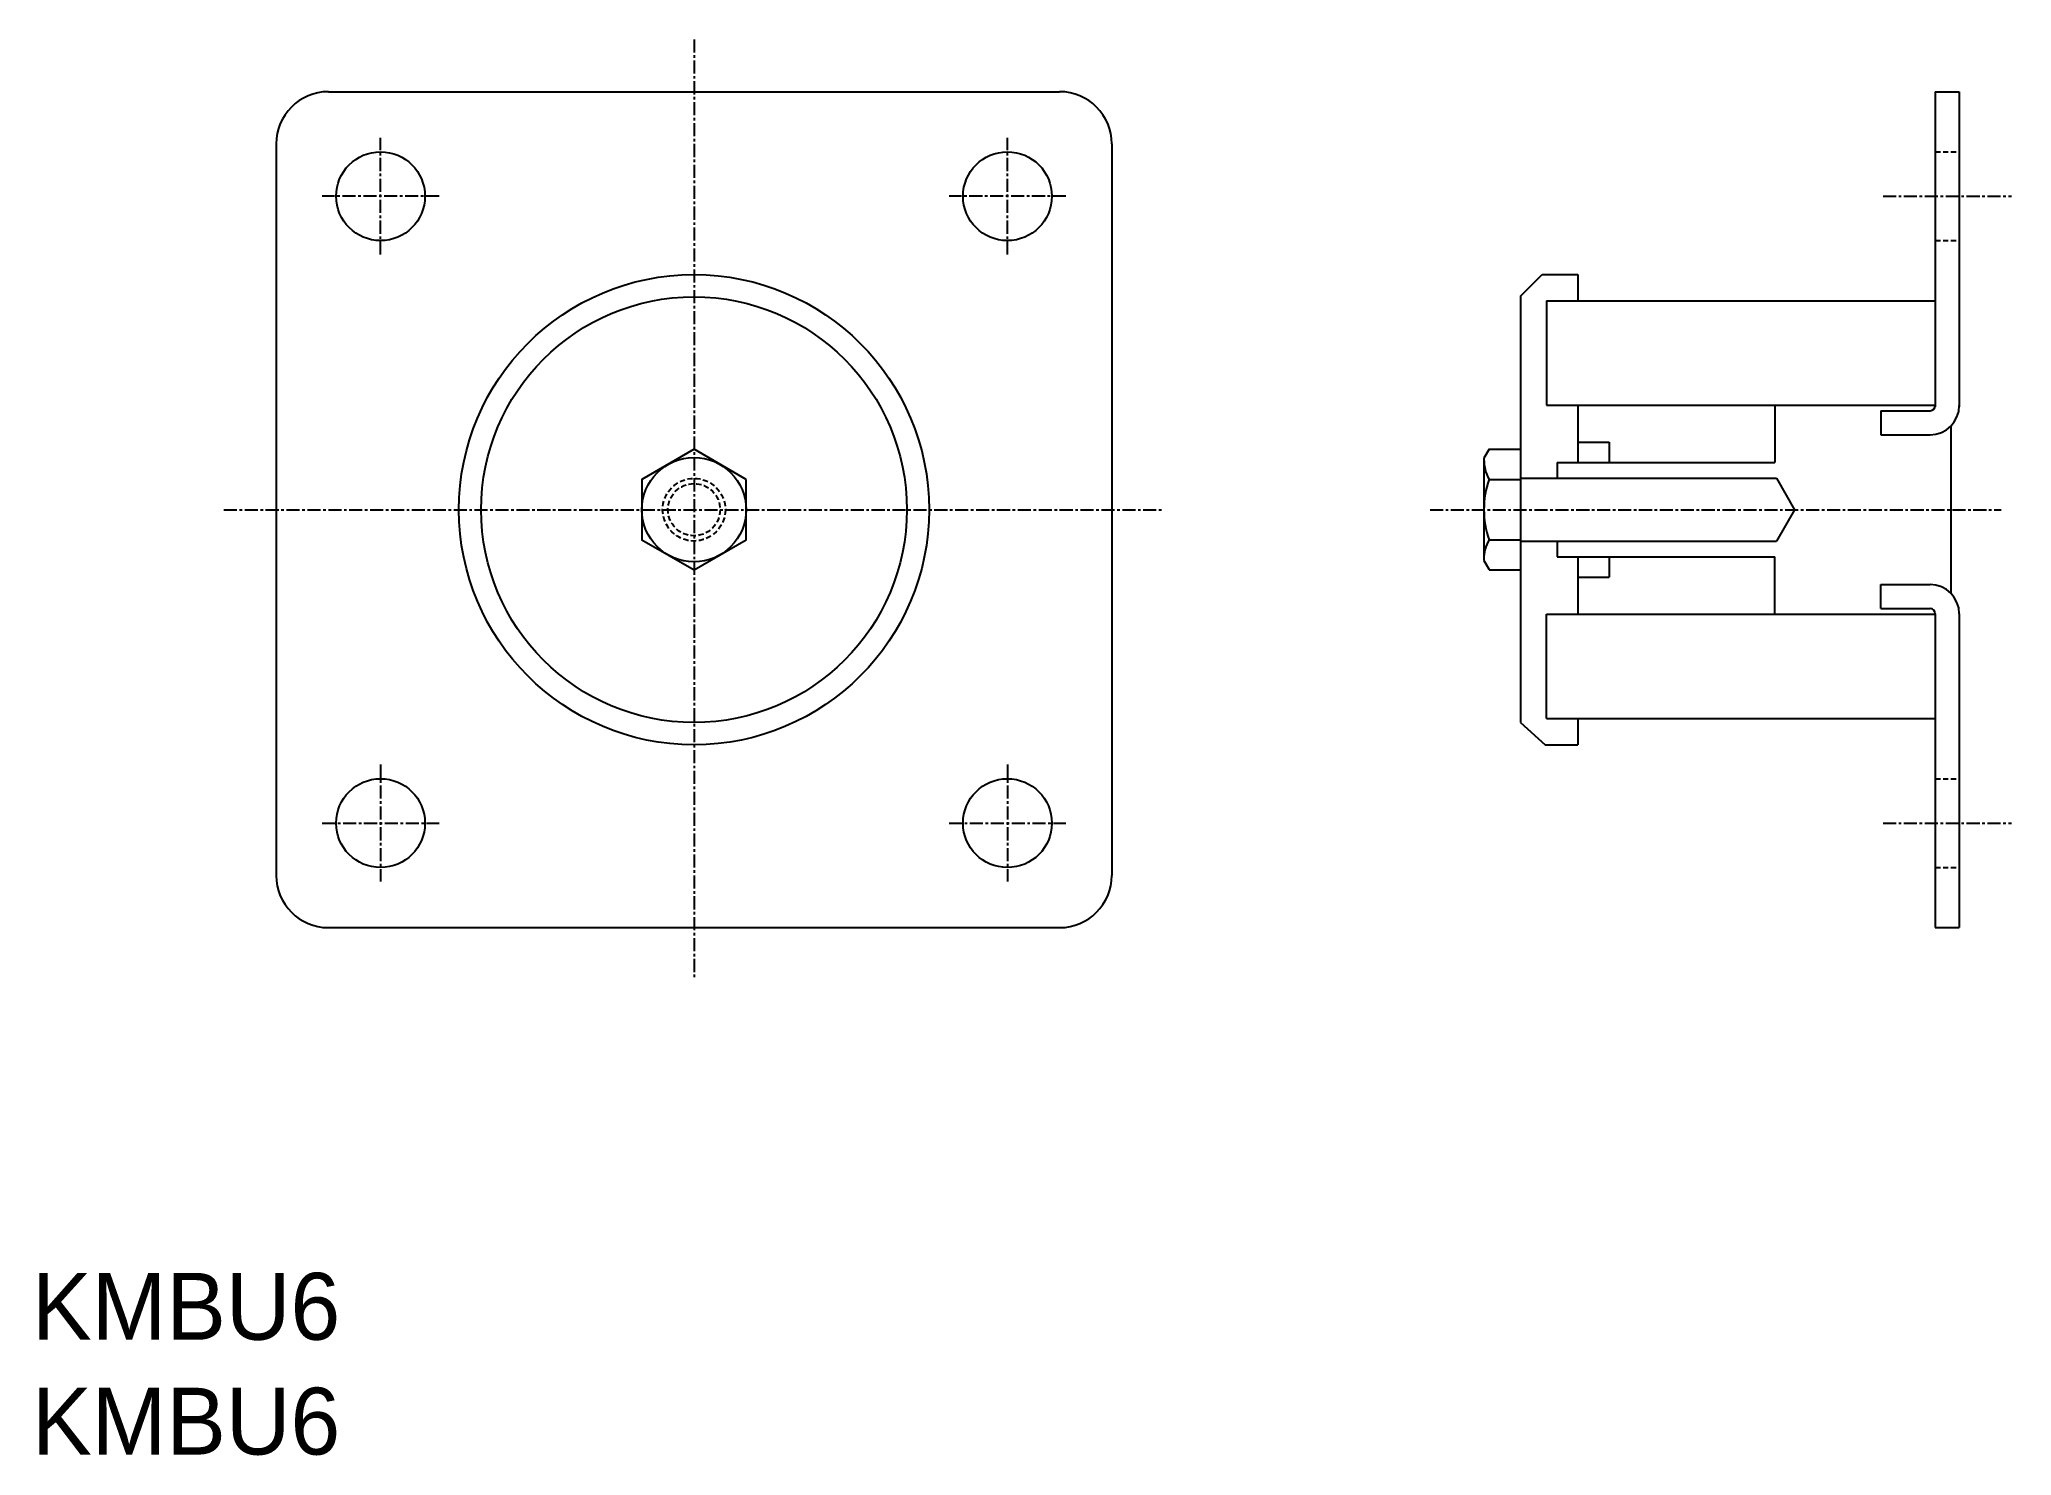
# Model space of a CAD drawing. Extents: x -1058 to -869, y -165 to -29.
import ezdxf

# ---------------------------------------------------------------- set-up
doc = ezdxf.new("R2010")
doc.units = 0
doc.linetypes.add('CENTER', pattern=[2, 1.25, -0.25, 0.25, -0.25])
doc.linetypes.add('DASHED', pattern=[0.75, 0.5, -0.25])
doc.layers.get('0').update_dxf_attribs({"linetype": 'CONTINUOUS'})
doc.layers.add('CENTER', color=1, linetype='CENTER')

msp = doc.modelspace()

# ---------------------------------------------------------------- linework, layer by layer
at = {"color": 7, "linetype": 'CONTINUOUS'}
for p, q in [((-1030.61, -34.39), (-960.61, -34.39)), ((-876.8, -34.39), (-876.8, -64.56)), ((-876.8, -34.39), (-874.5, -34.39)), ((-874.5, -34.39), (-874.5, -64.56)), ((-1035.61, -39.39), (-1035.61, -109.39)), ((-955.61, -39.39), (-955.61, -109.39)), ((-916.5, -53.96), (-914.43, -51.89)), ((-914.43, -51.89), (-911, -51.89)), ((-911, -51.89), (-911, -54.39)), ((-916.5, -53.96), (-916.5, -94.76)), ((-914, -54.39), (-914, -64.39)), ((-914, -54.39), (-876.8, -54.39)), ((-914, -64.39), (-876.8, -64.39)), ((-911, -64.39), (-911, -69.89)), ((-892.17, -64.39), (-892.17, -69.89)), ((-882, -64.92), (-877.3, -64.92)), ((-882, -64.92), (-877.3, -64.92)), ((-882, -64.92), (-882, -67.22)), ((-911, -67.94), (-908, -67.94)), ((-908, -67.94), (-908, -69.89)), ((-882, -67.22), (-877.3, -67.22)), ((-875.32, -66.4), (-875.32, -82.37)), ((-919.51, -68.61), (-920, -69.46)), ((-920, -69.46), (-920, -79.26)), ((-920, -69.46), (-920, -79.26)), ((-919.51, -68.61), (-916.5, -68.61)), ((-919.51, -71.49), (-916.5, -71.49)), ((-916.5, -71.39), (-892, -71.39)), ((-913, -69.89), (-892.17, -69.89)), ((-913, -69.89), (-913, -71.39)), ((-892, -71.39), (-890.27, -74.39)), ((-890.27, -74.39), (-892, -77.39)), ((-919.51, -77.27), (-916.5, -77.27)), ((-916.5, -77.39), (-892, -77.39)), ((-913, -77.39), (-913, -78.89)), ((-920, -79.26), (-919.51, -80.11)), ((-913, -78.89), (-892.17, -78.89)), ((-911, -78.89), (-911, -84.39)), ((-908, -78.89), (-908, -80.84)), ((-892.17, -84.39), (-892.17, -78.89)), ((-919.51, -80.16), (-916.5, -80.16)), ((-911, -80.84), (-908, -80.84)), ((-882, -81.55), (-877.3, -81.55)), ((-882, -83.85), (-882, -81.55)), ((-882, -83.85), (-882, -81.55)), ((-916.5, -84.35), (-916.5, -94.76)), ((-914, -94.39), (-914, -84.39)), ((-914, -84.39), (-876.8, -84.39)), ((-882, -83.85), (-877.3, -83.85)), ((-882, -83.85), (-877.3, -83.85)), ((-882, -83.85), (-877.3, -83.85)), ((-882, -83.85), (-877.3, -83.85)), ((-876.8, -84.35), (-876.8, -114.39)), ((-874.5, -84.35), (-874.5, -114.39)), ((-916.5, -94.76), (-914.15, -96.89)), ((-914, -94.39), (-876.8, -94.39)), ((-911, -94.39), (-911, -96.89)), ((-914.15, -96.89), (-911, -96.89)), ((-1030.61, -114.39), (-960.61, -114.39)), ((-876.8, -114.39), (-874.5, -114.39))]:
    msp.add_line(p, q, dxfattribs=at)
at = {"color": 3, "linetype": 'DASHED'}
for p, q in [((-876.8, -40.14), (-874.5, -40.14)), ((-876.8, -48.64), (-874.5, -48.64)), ((-876.8, -100.14), (-874.5, -100.14)), ((-876.8, -108.64), (-874.5, -108.64))]:
    msp.add_line(p, q, dxfattribs=at)
at = {"color": 7, "linetype": 'CONTINUOUS'}
msp.add_lwpolyline([(-990.61, -71.5), (-995.61, -68.61), (-1000.61, -71.5), (-1000.61, -77.27), (-995.61, -80.16), (-990.61, -77.27)], close=True, dxfattribs=at)
for centre, radius in [((-1025.61, -44.39), 4.25), ((-965.61, -44.39), 4.25), ((-995.61, -74.39), 22.5), ((-995.61, -74.39), 20.37), ((-995.61, -74.39), 5), ((-1025.61, -104.39), 4.25), ((-965.61, -104.39), 4.25)]:
    msp.add_circle(centre, radius, dxfattribs=at)
at = {"color": 3, "linetype": 'DASHED'}
for radius in [3, 2.5]:
    msp.add_circle((-995.61, -74.39), radius, dxfattribs=at)
at = {"color": 7, "linetype": 'CONTINUOUS'}
for centre, radius, start, end in [((-1030.61, -39.39), 5, 90, 180), ((-960.61, -39.39), 5, 0, 90), ((-877.3, -64.42), 2.8, 270, 0), ((-877.3, -64.42), 0.5, 270, 0), ((-916, -69.57), 4, 180, 208.6801), ((-911.22, -74.38), 8.78, 160.7475, 199.2525), ((-916.28, -79.12), 3.72, 150.2422, 180.5372), ((-877.3, -84.35), 2.8, 0, 90), ((-877.3, -84.35), 0.5, 0, 90), ((-877.3, -84.35), 0.5, 0, 90), ((-1030.61, -109.39), 5, 180, 270), ((-960.61, -109.39), 5, 270, 0)]:
    msp.add_arc(centre, radius, start, end, dxfattribs=at)
at = {"layer": 'CENTER', "color": 1, "linetype": 'CENTER'}
for p, q in [((-995.61, -29.39), (-995.61, -119.39)), ((-1025.61, -49.98), (-1025.61, -38.79)), ((-965.61, -49.98), (-965.61, -38.79)), ((-1020.01, -44.39), (-1031.2, -44.39)), ((-960.01, -44.39), (-971.2, -44.39)), ((-881.8, -44.39), (-869.5, -44.39)), ((-1040.61, -74.39), (-950.61, -74.39)), ((-925.16, -74.39), (-870.49, -74.39)), ((-1025.61, -98.79), (-1025.61, -109.98)), ((-965.61, -98.79), (-965.61, -109.98)), ((-1031.2, -104.39), (-1020.01, -104.39)), ((-971.2, -104.39), (-960.01, -104.39)), ((-881.8, -104.39), (-869.5, -104.39))]:
    msp.add_line(p, q, dxfattribs=at)

# ---------------------------------------------------------------- texts
at = {"color": 7, "linetype": 'CONTINUOUS'}
for p in [(-1058.96, -153.83), (-1058.96, -164.82)]:
    msp.add_text('KMBU6', height=6.4, dxfattribs=at).set_placement(p)

doc.saveas('drawing.dxf')
